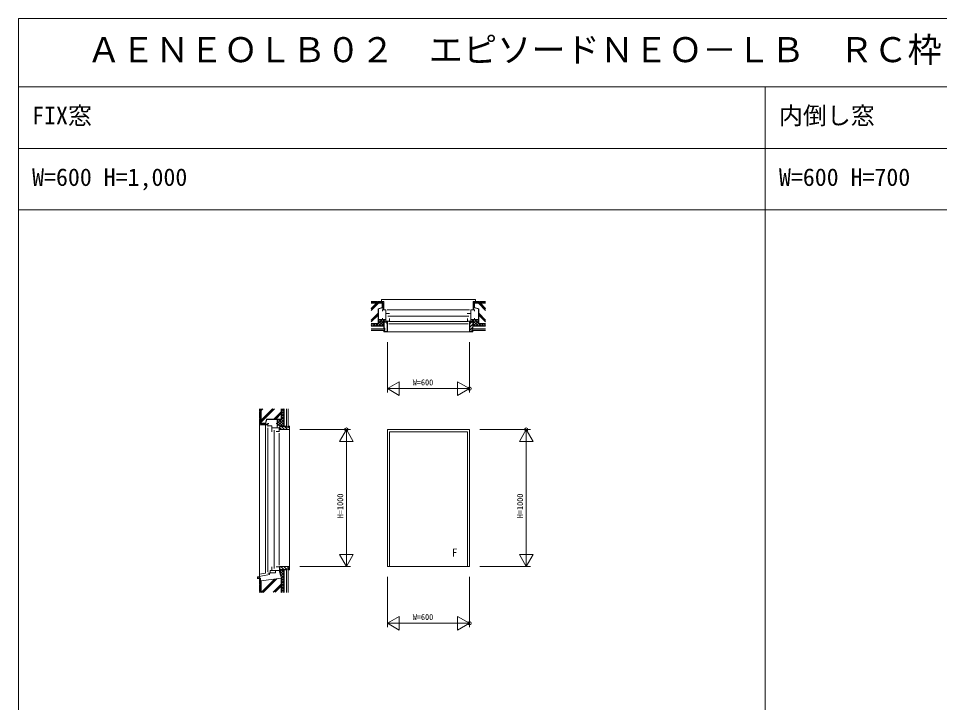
# Model space of a CAD drawing. Units: millimetres, scale not verified. Extents: x -13750 to 13750, y -10000 to 10000.
# Drawn here: x -13750 to -7016, y 5000 to 10000 of the extents above; entities that cross this region are included whole.
import ezdxf
from ezdxf.enums import TextEntityAlignment as Align

# ---------------------------------------------------------------- set-up
doc = ezdxf.new("R2010")
doc.units = ezdxf.units.MM
doc.header["$LTSCALE"] = 50
doc.header["$PDMODE"] = 32
doc.header["$PDSIZE"] = 25
for name, color, linetype, lineweight in [('0-0_0', 7, 'Continuous', 9), ('0-2_YKK_ZWAK', 4, 'Continuous', 18), ('0-3_YKK_11', 4, 'Continuous', 18), ('0-4_YKK_12', 2, 'Continuous', 18), ('0-5_YKK_13', 7, 'Continuous', 9), ('0-6_YKK_D', 5, 'Continuous', 9), ('0-7_YSS_K', 5, 'Continuous', 9), ('0-8_YKK_A1', 4, 'Continuous', 9)]:
    doc.layers.add(name, color=color, linetype=linetype, lineweight=lineweight)
doc.layers.add('0-1_USER1', color=7, linetype='Continuous')
doc.styles.add('ＭＳ ゴシック', font='')
doc.styles.get('ＭＳ ゴシック').set_extended_font_data('MS Gothic')

msp = doc.modelspace()

# ---------------------------------------------------------------- linework, layer by layer
at = {"layer": '0-0_0'}
for p, q in [((-13750, 10000), (13750, 10000)), ((-13750, -10000), (-13750, 10000)), ((-13750, 9500), (13550, 9500)), ((-8290, -10000), (-8290, 9500)), ((-13750, 9050), (13550, 9050)), ((-13750, 8600), (13550, 8600))]:
    msp.add_line(p, q, dxfattribs=at)
at = {"layer": '0-2_YKK_ZWAK'}
for p, q in [((-11927.5, 7008.5), (-11927.5, 5954.99)), ((-11898.5, 7008), (-11841.5, 7008)), ((-11844.5, 7008), (-11844.5, 6978)), ((-11841.5, 7015), (-11841.5, 6995)), ((-11880.5, 6991), (-11880.5, 5979)), ((-11864.5, 6980.5), (-11844.5, 6980.5)), ((-11844.5, 6968), (-11844.5, 6005)), ((-11841.5, 5955), (-11841.5, 5995)), ((-11927.5, 5944.99), (-11909.5, 5944.99)), ((-11914.5, 5935), (-11914.5, 5944.99)), ((-11898.5, 5991), (-11898.5, 5965)), ((-11864.51, 5991), (-11841.5, 5991))]:
    msp.add_line(p, q, dxfattribs=at)
for points in [[(-11918.5, 7040), (-11927.5, 7040), (-11927.5, 7018.5)], [(-11927.5, 7022.5), (-11898.5, 7022.5), (-11898.5, 6979)], [(-11866.5, 7040), (-11857.5, 7040), (-11857.5, 7008)], [(-11909.5, 5944.99), (-11909.5, 5965), (-11841.5, 5965)], [(-11871.3, 5965), (-11871.3, 5947), (-11909.5, 5947)]]:
    msp.add_lwpolyline(points, dxfattribs=at)
at = {"layer": '0-3_YKK_11'}
for p, q in [((-11036.5, 7842.5), (-11063.5, 7842.5)), ((-11053.5, 7870), (-10451.5, 7870)), ((-11048.5, 7823), (-10456.5, 7823)), ((-10468.5, 7842.5), (-10441.5, 7842.5)), ((-11063.5, 7784), (-11052.5, 7784)), ((-11042.5, 7784), (-10462.5, 7784)), ((-10441.5, 7784), (-10452.5, 7784))]:
    msp.add_line(p, q, dxfattribs=at)
for points in [[(-11088.5, 7861), (-11088.5, 7870), (-11063.5, 7870), (-11063.5, 7784)], [(-10416.5, 7861), (-10416.5, 7870), (-10441.5, 7870), (-10441.5, 7784)], [(-11088.5, 7809), (-11088.5, 7800), (-11063.5, 7800)], [(-11038, 7807), (-11038, 7788.5), (-11063.5, 7788.5)], [(-10467, 7807), (-10467, 7788.5), (-10441.5, 7788.5)], [(-10416.5, 7809), (-10416.5, 7800), (-10441.5, 7800)]]:
    msp.add_lwpolyline(points, dxfattribs=at)
at = {"layer": '0-4_YKK_12'}
for p, q in [((-11052.5, 7635), (-11052.5, 7265)), ((-10452.5, 7635), (-10452.5, 7265)), ((-10539.1, 7345), (-10539.1, 7245)), ((-10452.5, 7295), (-10539.1, 7345)), ((-11052.5, 7295), (-10952.5, 7295)), ((-11051.5, 7295), (-10453.5, 7295)), ((-10452.5, 7295), (-10552.5, 7295)), ((-10539.1, 7245), (-10452.5, 7295)), ((-11692.5, 6995), (-11322.5, 6995)), ((-11352.5, 6995), (-11402.5, 6908.4)), ((-11352.5, 5996), (-11352.5, 6994)), ((-10377.5, 6995), (-10007.5, 6995)), ((-10037.5, 6995), (-10087.5, 6908.4)), ((-10037.5, 5996), (-10037.5, 6994)), ((-11402.5, 6908.4), (-11302.5, 6908.4)), ((-10087.5, 6908.4), (-9987.5, 6908.4)), ((-11352.5, 5995), (-11352.5, 6095)), ((-10037.5, 5995), (-10037.5, 6095)), ((-11692.5, 5995), (-11322.5, 5995)), ((-10377.5, 5995), (-10007.5, 5995)), ((-11052.5, 5920), (-11052.5, 5550)), ((-10452.5, 5920), (-10452.5, 5550)), ((-10539.1, 5630), (-10539.1, 5530)), ((-10452.5, 5580), (-10539.1, 5630)), ((-11052.5, 5580), (-10952.5, 5580)), ((-11051.5, 5580), (-10453.5, 5580)), ((-10452.5, 5580), (-10552.5, 5580)), ((-10539.1, 5530), (-10452.5, 5580))]:
    msp.add_line(p, q, dxfattribs=at)
for points in [[(-10965.9, 7245), (-10965.9, 7345), (-11052.5, 7295)], [(-11302.5, 6081.6), (-11402.5, 6081.6), (-11352.5, 5995)], [(-9987.5, 6081.6), (-10087.5, 6081.6), (-10037.5, 5995)], [(-10965.9, 5530), (-10965.9, 5630), (-11052.5, 5580)]]:
    msp.add_lwpolyline(points, close=True, dxfattribs=at)
for points in [[(-11302.5, 6908.4), (-11352.5, 6995), (-11352.5, 6895)], [(-9987.5, 6908.4), (-10037.5, 6995), (-10037.5, 6895)]]:
    msp.add_lwpolyline(points, dxfattribs=at)
for p in [(-10452.5, 7295), (-11352.5, 6995), (-10037.5, 6995), (-10452.5, 5580)]:
    msp.add_point(p, dxfattribs=at)
at = {"layer": '0-5_YKK_13'}
for p, q in [((-11128.5, 7930), (-11170.32, 7930)), ((-11128.5, 7923), (-11170.32, 7923)), ((-11088.5, 7920), (-11170.32, 7920)), ((-11170.32, 7918.5), (-11090, 7918.5)), ((-11132.36, 7918.5), (-11170.32, 7880.55)), ((-11128.12, 7918.5), (-11170.32, 7876.31)), ((-11118.22, 7918.5), (-11170.32, 7866.41)), ((-11128.5, 7923), (-11128.5, 7930)), ((-11123.5, 7928), (-11128.5, 7928)), ((-11078.5, 7930), (-11123.5, 7930)), ((-11123.5, 7923), (-11123.5, 7930)), ((-11085.5, 7923), (-11123.5, 7923)), ((-11120, 7878.67), (-11090, 7886.17)), ((-11088.5, 7885), (-11118.5, 7877.5)), ((-11095.5, 7945), (-11095.5, 7930)), ((-10409.5, 7945), (-11095.5, 7945)), ((-11090, 7918.5), (-11090, 7886.17)), ((-11088.5, 7920), (-11088.5, 7885)), ((-11085.5, 7923), (-11085.5, 7885)), ((-11085.5, 7885), (-11078.5, 7885)), ((-11078.5, 7885), (-11078.5, 7930)), ((-10426.5, 7930), (-10381.5, 7930)), ((-10426.5, 7885), (-10426.5, 7930)), ((-10419.5, 7885), (-10426.5, 7885)), ((-10419.5, 7923), (-10419.5, 7885)), ((-10419.5, 7923), (-10381.5, 7923)), ((-10416.5, 7920), (-10416.5, 7885)), ((-10416.5, 7920), (-10334.69, 7920)), ((-10416.5, 7885), (-10386.5, 7877.5)), ((-10415, 7918.5), (-10415, 7886.17)), ((-10334.69, 7918.5), (-10415, 7918.5)), ((-10385, 7878.67), (-10415, 7886.17)), ((-10409.5, 7945), (-10409.5, 7930)), ((-10386.78, 7918.5), (-10334.69, 7866.41)), ((-10381.5, 7923), (-10381.5, 7930)), ((-10381.5, 7928), (-10376.5, 7928)), ((-10376.88, 7918.5), (-10334.69, 7876.31)), ((-10376.5, 7930), (-10334.69, 7930)), ((-10376.5, 7923), (-10376.5, 7930)), ((-10376.5, 7923), (-10334.69, 7923)), ((-10372.64, 7918.5), (-10334.69, 7880.55)), ((-11120, 7846.01), (-11170.32, 7795.7)), ((-11120, 7841.77), (-11170.32, 7791.45)), ((-11120, 7831.87), (-11170.32, 7781.55)), ((-11120, 7771.5), (-11120, 7878.67)), ((-11118.5, 7877.5), (-11118.5, 7770)), ((-10386.5, 7877.5), (-10386.5, 7770)), ((-10385, 7771.5), (-10385, 7878.67)), ((-10385, 7846.01), (-10334.69, 7795.7)), ((-10385, 7841.77), (-10334.69, 7791.45)), ((-10385, 7831.87), (-10334.69, 7781.55)), ((-11120, 7771.5), (-11170.32, 7771.5)), ((-11170.32, 7770), (-11118.5, 7770)), ((-11158.5, 7770), (-11170.32, 7758.19)), ((-11170.32, 7770), (-11118.5, 7770)), ((-11158.5, 7750), (-11170.32, 7761.82)), ((-11077.5, 7750), (-11170.32, 7750)), ((-11138.5, 7770), (-11158.5, 7750)), ((-11138.5, 7750), (-11158.5, 7770)), ((-11118.5, 7750), (-11138.5, 7770)), ((-11118.5, 7770), (-11138.5, 7750)), ((-11088, 7800), (-11118.5, 7800)), ((-11068.5, 7800), (-11118.5, 7750)), ((-11088.5, 7800), (-11118.5, 7770)), ((-11108.5, 7800), (-11118.5, 7790)), ((-11078.5, 7750), (-11118.5, 7790)), ((-11098.5, 7750), (-11118.5, 7770)), ((-11077.5, 7750), (-11118.5, 7750)), ((-11077.5, 7769), (-11108.5, 7800)), ((-11077.5, 7771), (-11098.5, 7750)), ((-11070.5, 7782), (-11088.5, 7800)), ((-11077.5, 7782), (-11055, 7782)), ((-11077.5, 7735), (-11077.5, 7782)), ((-11076, 7780.5), (-11056.5, 7780.5)), ((-11076, 7736.5), (-11076, 7780.5)), ((-11065, 7796.5), (-11068.5, 7800)), ((-11064.5, 7784), (-11066.5, 7782)), ((-11056.5, 7780.5), (-11056.5, 7767.5)), ((-11056.5, 7767.5), (-11054, 7767.5)), ((-11055, 7782), (-11055, 7769)), ((-11055, 7769), (-11052.5, 7769)), ((-11054, 7767.5), (-11054, 7711.5)), ((-11052.5, 7769), (-11052.5, 7710)), ((-11052.5, 7768.59), (-11052.5, 7766.49)), ((-11042.5, 7769), (-10462.5, 7769)), ((-10452.5, 7769), (-10452.5, 7710)), ((-10450, 7769), (-10452.5, 7769)), ((-10452.5, 7768.59), (-10452.5, 7766.49)), ((-10451, 7766.87), (-10450.37, 7767.5)), ((-10451, 7767.5), (-10451, 7711.5)), ((-10448.5, 7767.5), (-10451, 7767.5)), ((-10451, 7744.42), (-10429, 7766.42)), ((-10427.5, 7782), (-10450, 7782)), ((-10450, 7782), (-10450, 7769)), ((-10448.5, 7769.37), (-10437.37, 7780.5)), ((-10429, 7780.5), (-10448.5, 7780.5)), ((-10448.5, 7780.5), (-10448.5, 7767.5)), ((-10440.5, 7784), (-10438.5, 7782)), ((-10440, 7796.5), (-10436.5, 7800)), ((-10436.5, 7800), (-10386.5, 7750)), ((-10434.5, 7782), (-10416.5, 7800)), ((-10429, 7736.5), (-10429, 7780.5)), ((-10427.5, 7769), (-10396.5, 7800)), ((-10427.5, 7735), (-10427.5, 7782)), ((-10427.5, 7771), (-10406.5, 7750)), ((-10427.5, 7750), (-10334.69, 7750)), ((-10427.5, 7750), (-10386.5, 7750)), ((-10426.5, 7750), (-10386.5, 7790)), ((-10417, 7800), (-10386.5, 7800)), ((-10416.5, 7800), (-10386.5, 7770)), ((-10406.5, 7750), (-10386.5, 7770)), ((-10396.5, 7800), (-10386.5, 7790)), ((-10334.69, 7770), (-10386.5, 7770)), ((-10386.5, 7750), (-10366.5, 7770)), ((-10386.5, 7770), (-10366.5, 7750)), ((-10334.69, 7770), (-10386.5, 7770)), ((-10385, 7771.5), (-10334.69, 7771.5)), ((-10366.5, 7770), (-10346.5, 7750)), ((-10366.5, 7750), (-10346.5, 7770)), ((-10346.5, 7770), (-10334.69, 7758.19)), ((-10346.5, 7750), (-10334.69, 7761.82)), ((-11170.32, 7732.5), (-11072.5, 7732.5)), ((-11170.32, 7732), (-11073, 7732)), ((-11073, 7720.5), (-11170.32, 7720.5)), ((-11072.5, 7720), (-11170.32, 7720)), ((-11072.5, 7735), (-11077.5, 7735)), ((-11077.5, 7720), (-11072.5, 7720)), ((-11077.5, 7710), (-11077.5, 7720)), ((-11052.5, 7710), (-11077.5, 7710)), ((-11071, 7736.5), (-11076, 7736.5)), ((-11076, 7718.5), (-11071, 7718.5)), ((-11076, 7711.5), (-11076, 7718.5)), ((-11054, 7711.5), (-11076, 7711.5)), ((-11073, 7732), (-11073, 7720.5)), ((-11072.5, 7720), (-11072.5, 7735)), ((-11072.5, 7732.5), (-11072.5, 7720)), ((-11071, 7718.5), (-11071, 7736.5)), ((-11052.5, 7710), (-10452.5, 7710)), ((-10452.5, 7710), (-10427.5, 7710)), ((-10451, 7721.97), (-10429, 7743.97)), ((-10451, 7711.5), (-10429, 7711.5)), ((-10439.02, 7711.5), (-10432.02, 7718.5)), ((-10434, 7736.5), (-10429, 7736.5)), ((-10434, 7718.5), (-10434, 7736.5)), ((-10429, 7718.5), (-10434, 7718.5)), ((-10432.5, 7735), (-10427.5, 7735)), ((-10432.5, 7720), (-10432.5, 7735)), ((-10432.5, 7732.5), (-10432.5, 7720)), ((-10334.69, 7732.5), (-10432.5, 7732.5)), ((-10432.5, 7720), (-10334.69, 7720)), ((-10427.5, 7720), (-10432.5, 7720)), ((-10432, 7732), (-10432, 7720.5)), ((-10334.69, 7732), (-10432, 7732)), ((-10432, 7720.5), (-10334.69, 7720.5)), ((-10429, 7711.5), (-10429, 7718.5)), ((-10427.5, 7710), (-10427.5, 7720)), ((-11987.5, 7130), (-11987.5, 7147.51)), ((-11980.5, 7130), (-11980.5, 7147.51)), ((-11977.5, 7040), (-11977.5, 7147.51)), ((-11976, 7147.51), (-11976, 7041.5)), ((-11892.15, 7147.51), (-11976, 7063.66)), ((-11972.76, 7147.51), (-11976, 7144.27)), ((-11887.91, 7147.51), (-11976, 7059.42)), ((-11962.86, 7147.51), (-11976, 7134.37)), ((-11878.01, 7147.51), (-11976, 7049.52)), ((-11829, 7071.5), (-11829, 7147.51)), ((-11827.5, 7070), (-11827.5, 7147.51)), ((-11827.5, 7130), (-11809.99, 7147.51)), ((-11827.5, 7147.51), (-11827.5, 7070)), ((-11807.5, 7130), (-11825.01, 7147.51)), ((-11807.5, 7020), (-11807.5, 7147.51)), ((-11790, 7147.51), (-11790, 7015)), ((-11789.5, 7147.51), (-11789.5, 7015.5)), ((-11778, 7015.5), (-11778, 7147.51)), ((-11777.5, 7015), (-11777.5, 7147.51)), ((-11980.5, 7130), (-11987.5, 7130)), ((-11987.5, 7080), (-11987.5, 7125)), ((-11980.5, 7125), (-11987.5, 7125)), ((-11980.5, 7080), (-11987.5, 7080)), ((-11980.5, 7075), (-11987.5, 7075)), ((-11987.5, 7030), (-11987.5, 7075)), ((-11985.5, 7125), (-11985.5, 7130)), ((-11985.5, 7075), (-11985.5, 7080)), ((-11980.5, 7080), (-11980.5, 7125)), ((-11980.5, 7037), (-11980.5, 7075)), ((-11943.67, 7041.5), (-11936.17, 7071.5)), ((-11829, 7071.5), (-11936.17, 7071.5)), ((-11829, 7125.81), (-11883.31, 7071.5)), ((-11829, 7121.56), (-11879.06, 7071.5)), ((-11829, 7111.66), (-11869.16, 7071.5)), ((-11807.5, 7110), (-11827.5, 7130)), ((-11827.5, 7110), (-11807.5, 7130)), ((-11807.5, 7090), (-11827.5, 7110)), ((-11827.5, 7090), (-11807.5, 7110)), ((-11827.5, 7070), (-11807.5, 7090)), ((-11807.5, 7070), (-11827.5, 7090)), ((-11942.5, 7030), (-11987.5, 7030)), ((-11987.5, 5937.58), (-11987.5, 7030)), ((-11980.5, 7037), (-11942.5, 7037)), ((-11977.5, 7040), (-11942.5, 7040)), ((-11976, 7041.5), (-11943.67, 7041.5)), ((-11942.5, 7040), (-11935, 7070)), ((-11942.5, 7037), (-11942.5, 7030)), ((-11942.5, 7030), (-11942.5, 5945.51)), ((-11935, 7070), (-11827.5, 7070)), ((-11857.5, 7040), (-11857.5, 7070)), ((-11857.5, 7020), (-11807.5, 7070)), ((-11857.5, 7040), (-11827.5, 7070)), ((-11857.5, 7060), (-11847.5, 7070)), ((-11857.5, 7040), (-11857.5, 7070)), ((-11817.5, 7020), (-11857.5, 7060)), ((-11837.5, 7020), (-11857.5, 7040)), ((-11807.5, 7030), (-11847.5, 7070)), ((-11839.51, 7020), (-11839.51, 6997.5)), ((-11792.5, 7020), (-11839.51, 7020)), ((-11838.01, 7018.5), (-11838.01, 6999)), ((-11794, 7018.5), (-11838.01, 7018.5)), ((-11829.34, 6999), (-11838.01, 7007.68)), ((-11837.5, 7020), (-11807.5, 7050)), ((-11807.5, 7050), (-11827.5, 7070)), ((-11804.39, 6996.5), (-11826.39, 7018.5)), ((-11817.5, 7020), (-11807.5, 7030)), ((-11781.94, 6996.5), (-11803.94, 7018.5)), ((-11794, 7013.5), (-11794, 7018.5)), ((-11776, 7013.5), (-11794, 7013.5)), ((-11792.5, 7015), (-11792.5, 7020)), ((-11777.5, 7015), (-11792.5, 7015)), ((-11790, 7015), (-11777.5, 7015)), ((-11789.5, 7015.5), (-11778, 7015.5)), ((-11777.5, 7020), (-11777.5, 7015)), ((-11767.5, 7020), (-11777.5, 7020)), ((-11769, 7006.02), (-11776.48, 7013.5)), ((-11776, 7018.5), (-11776, 7013.5)), ((-11769, 7018.5), (-11776, 7018.5)), ((-11769, 6996.5), (-11769, 7018.5)), ((-11767.5, 6995), (-11767.5, 7020)), ((-11839.51, 6997.5), (-11826.51, 6997.5)), ((-11838.01, 6999), (-11825.01, 6999)), ((-11826.51, 6997.5), (-11826.51, 6995)), ((-11826.51, 6995), (-11767.5, 6995)), ((-11825.01, 6999), (-11825.01, 6996.5)), ((-11825.01, 6996.5), (-11769, 6996.5)), ((-11767.5, 6995), (-11767.5, 5995)), ((-11826.51, 5995), (-11767.5, 5995)), ((-11826.51, 5992.5), (-11826.51, 5995)), ((-11767.5, 5995), (-11767.5, 5970)), ((-11987.5, 5937.58), (-11942.5, 5945.51)), ((-11986.5, 5936.58), (-11987.5, 5937.58)), ((-11986.5, 5936.58), (-11986.5, 5923.34)), ((-11827.49, 5970), (-11841.74, 5955.75)), ((-11841.74, 5955.75), (-11827.5, 5910)), ((-11841.5, 5964), (-11807.5, 5930)), ((-11839.51, 5970), (-11839.51, 5992.5)), ((-11839.51, 5992.5), (-11826.51, 5992.5)), ((-11792.5, 5970), (-11839.51, 5970)), ((-11838.01, 5971.5), (-11838.01, 5991)), ((-11838.01, 5991), (-11825.01, 5991)), ((-11831.44, 5971.5), (-11838.01, 5978.07)), ((-11794, 5971.5), (-11838.01, 5971.5)), ((-11807.5, 5970), (-11836.99, 5940.51)), ((-11836.53, 5939.03), (-11807.5, 5910)), ((-11807.5, 5950), (-11831.88, 5925.63)), ((-11808.99, 5971.5), (-11828.49, 5991)), ((-11827.51, 5970), (-11807.5, 5950)), ((-11807.5, 5930), (-11827.5, 5910)), ((-11825.01, 5993.5), (-11769, 5993.5)), ((-11825.01, 5991), (-11825.01, 5993.5)), ((-11791.54, 5976.5), (-11808.54, 5993.5)), ((-11807.5, 5910), (-11807.5, 5970)), ((-11794, 5976.5), (-11794, 5971.5)), ((-11776, 5976.5), (-11794, 5976.5)), ((-11792.5, 5975), (-11792.5, 5970)), ((-11777.5, 5975), (-11792.5, 5975)), ((-11790, 5975), (-11777.5, 5975)), ((-11790, 5805.19), (-11790, 5975)), ((-11789.5, 5974.5), (-11778, 5974.5)), ((-11789.5, 5805.19), (-11789.5, 5974.5)), ((-11769, 5976.41), (-11786.09, 5993.5)), ((-11778, 5974.5), (-11778, 5805.19)), ((-11777.5, 5975), (-11777.5, 5805.19)), ((-11777.5, 5970), (-11777.5, 5975)), ((-11767.5, 5970), (-11777.5, 5970)), ((-11776, 5971.5), (-11776, 5976.5)), ((-11769, 5971.5), (-11776, 5971.5)), ((-11769, 5993.5), (-11769, 5971.5)), ((-12001.3, 5914.21), (-12001.3, 5917.43)), ((-12000.06, 5918.91), (-11989.26, 5920.82)), ((-11986.5, 5923.34), (-11987.5, 5922.34)), ((-11987.5, 5919.34), (-11987.5, 5914.21)), ((-11987.5, 5909.7), (-11987.5, 5864.7)), ((-11987.5, 5909.7), (-11980.5, 5909.7)), ((-11980.5, 5864.7), (-11987.5, 5864.7)), ((-11987.5, 5859.7), (-11987.5, 5814.7)), ((-11980.5, 5859.7), (-11987.5, 5859.7)), ((-11985.5, 5864.7), (-11985.5, 5859.7)), ((-11980.5, 5909.7), (-11980.5, 5864.7)), ((-11980.5, 5859.7), (-11980.5, 5814.7)), ((-11977.5, 5890), (-11827.5, 5910)), ((-11977.5, 5805.19), (-11977.5, 5890)), ((-11829, 5908.29), (-11976, 5888.69)), ((-11976, 5888.69), (-11976, 5805.19)), ((-11878.14, 5901.74), (-11974.69, 5805.19)), ((-11873.25, 5902.39), (-11970.45, 5805.19)), ((-11861.82, 5903.91), (-11960.55, 5805.19)), ((-11829, 5866.03), (-11888.34, 5806.69)), ((-11829, 5861.78), (-11884.09, 5806.69)), ((-11829, 5908.23), (-11829, 5805.19)), ((-11807.5, 5910), (-11827.5, 5890)), ((-11827.5, 5910), (-11807.5, 5890)), ((-11827.5, 5910), (-11827.5, 5805.19)), ((-11827.5, 5805.19), (-11827.5, 5910)), ((-11827.5, 5890), (-11807.5, 5870.01)), ((-11807.5, 5890), (-11827.5, 5870.01)), ((-11827.5, 5870.01), (-11807.5, 5850.01)), ((-11807.5, 5870.01), (-11827.5, 5850.01)), ((-11807.5, 5910), (-11807.5, 5805.19)), ((-11980.5, 5814.7), (-11987.5, 5814.7)), ((-11987.5, 5809.7), (-11987.5, 5805.19)), ((-11980.5, 5809.7), (-11987.5, 5809.7)), ((-11985.5, 5814.7), (-11985.5, 5809.7)), ((-11980.5, 5809.7), (-11980.5, 5805.19)), ((-11829, 5851.88), (-11874.19, 5806.69)), ((-11827.5, 5850.01), (-11807.5, 5830.01)), ((-11807.5, 5850.01), (-11827.5, 5830.01)), ((-11827.5, 5830.01), (-11807.5, 5810.01)), ((-11807.5, 5830.01), (-11827.5, 5810.01)), ((-11827.5, 5810.01), (-11822.68, 5805.19)), ((-11807.5, 5810.01), (-11812.32, 5805.19))]:
    msp.add_line(p, q, dxfattribs=at)
for centre, start, end in [((-11999.8, 5917.43), 100, 180), ((-11999.8, 5914.21), 180, 270), ((-11989, 5919.34), 0, 100), ((-11989, 5914.21), 270, 0)]:
    msp.add_arc(centre, 1.5, start, end, dxfattribs=at)
at = {"layer": '0-6_YKK_D'}
for p, q in [((-11942.5, 7030.15), (-11935.64, 7037)), ((-11942.5, 7035.8), (-11941.3, 7037)), ((-11941.5, 7031), (-11942.5, 7030)), ((-11941.5, 7031), (-11928.5, 7031)), ((-11935.99, 7031), (-11929.99, 7037)), ((-11930.33, 7031), (-11927.5, 7033.83)), ((-11928.5, 7031), (-11927.5, 7030)), ((-12001.3, 5908.28), (-11996.87, 5912.71)), ((-11999.49, 5906.1), (-12000.79, 5904.8)), ((-11999.8, 5912.71), (-11987.5, 5912.71)), ((-11999.49, 5906.1), (-11988.5, 5906.1)), ((-11997.81, 5906.1), (-11991.21, 5912.71)), ((-11992.16, 5906.1), (-11987.5, 5910.76)), ((-11988.5, 5906.1), (-11987.5, 5905.1)), ((-11987.5, 5912.71), (-11987.5, 5905.1))]:
    msp.add_line(p, q, dxfattribs=at)
for points in [[(-11826.51, 6997.5), (-11826.51, 6995), (-11841.51, 6995)], [(-11841.5, 5995), (-11826.51, 5995), (-11826.51, 5992.5)], [(-12002.5, 5904.7), (-12002.5, 5919.7), (-11914.5, 5935.21), (-11914.5, 5945)]]:
    msp.add_lwpolyline(points, dxfattribs=at)
at = {"layer": '0-7_YSS_K'}
for p, q in [((-11084.3, 7885), (-11085.5, 7883.8)), ((-11078.65, 7885), (-11085.5, 7878.14)), ((-11079.5, 7884), (-11078.5, 7885)), ((-11079.5, 7884), (-11079.5, 7871)), ((-10425.5, 7884), (-10426.5, 7885)), ((-10422.67, 7885), (-10425.5, 7882.17)), ((-10425.5, 7884), (-10425.5, 7871)), ((-10419.5, 7882.51), (-10425.5, 7876.51)), ((-11079.5, 7878.49), (-11085.5, 7872.49)), ((-11079.5, 7872.83), (-11082.33, 7870)), ((-11079.5, 7871), (-11078.5, 7870)), ((-10425.5, 7871), (-10426.5, 7870)), ((-10419.5, 7876.86), (-10426.36, 7870)), ((-10419.5, 7871.2), (-10420.7, 7870))]:
    msp.add_line(p, q, dxfattribs=at)
for points in [[(-11052.5, 7784), (-11052.5, 7769), (-11055, 7769)], [(-10452.5, 7784), (-10452.5, 7769), (-10450, 7769)]]:
    msp.add_lwpolyline(points, dxfattribs=at)
at = {"layer": '0-8_YKK_A1'}
for p, q in [((-11052.5, 6995), (-11052.5, 5995)), ((-11052.5, 6995), (-10452.5, 6995)), ((-11038, 6978), (-11038, 5995)), ((-11038, 6978), (-10467, 6978)), ((-10467, 6978), (-10467, 5995)), ((-10452.5, 6995), (-10452.5, 5995)), ((-10452.5, 5995), (-11052.5, 5995))]:
    msp.add_line(p, q, dxfattribs=at)

# ---------------------------------------------------------------- texts
at = {"layer": '0-1_USER1', "style": 'ＭＳ ゴシック'}
for s, height, p in [('ＡＥＮＥＯＬＢ０２\u3000エピソードＮＥＯ－ＬＢ\u3000ＲＣ枠\u3000プロジェクト系窓', 183.3, (-13250, 9625)), ('FIX窓', 128.3, (-13650, 9187.5)), ('内倒し窓', 128.3, (-8190, 9187.5)), ('W=600 H=1,000', 128.3, (-13650, 8737.5)), ('W=600 H=700', 128.3, (-8190, 8737.5))]:
    msp.add_text(s, height=height, dxfattribs=at).set_placement(p, align=Align.BOTTOM_LEFT)
at = {"layer": '0-4_YKK_12', "style": 'ＭＳ ゴシック'}
for p in [(-10867.14, 7305), (-10867.14, 5590)]:
    msp.add_text('W=600', height=43.99, dxfattribs=at).set_placement(p, align=Align.BOTTOM_LEFT)
for p in [(-11362.5, 6347.57), (-10047.5, 6347.57)]:
    msp.add_text('H=1000', height=43.99, rotation=90, dxfattribs=at).set_placement(p, align=Align.BOTTOM_LEFT)
at = {"layer": '0-8_YKK_A1', "style": 'ＭＳ ゴシック'}
msp.add_text('F', height=58.65, dxfattribs=at).set_placement((-10580.53, 6049.41), align=Align.BOTTOM_LEFT)

doc.saveas('drawing.dxf')
